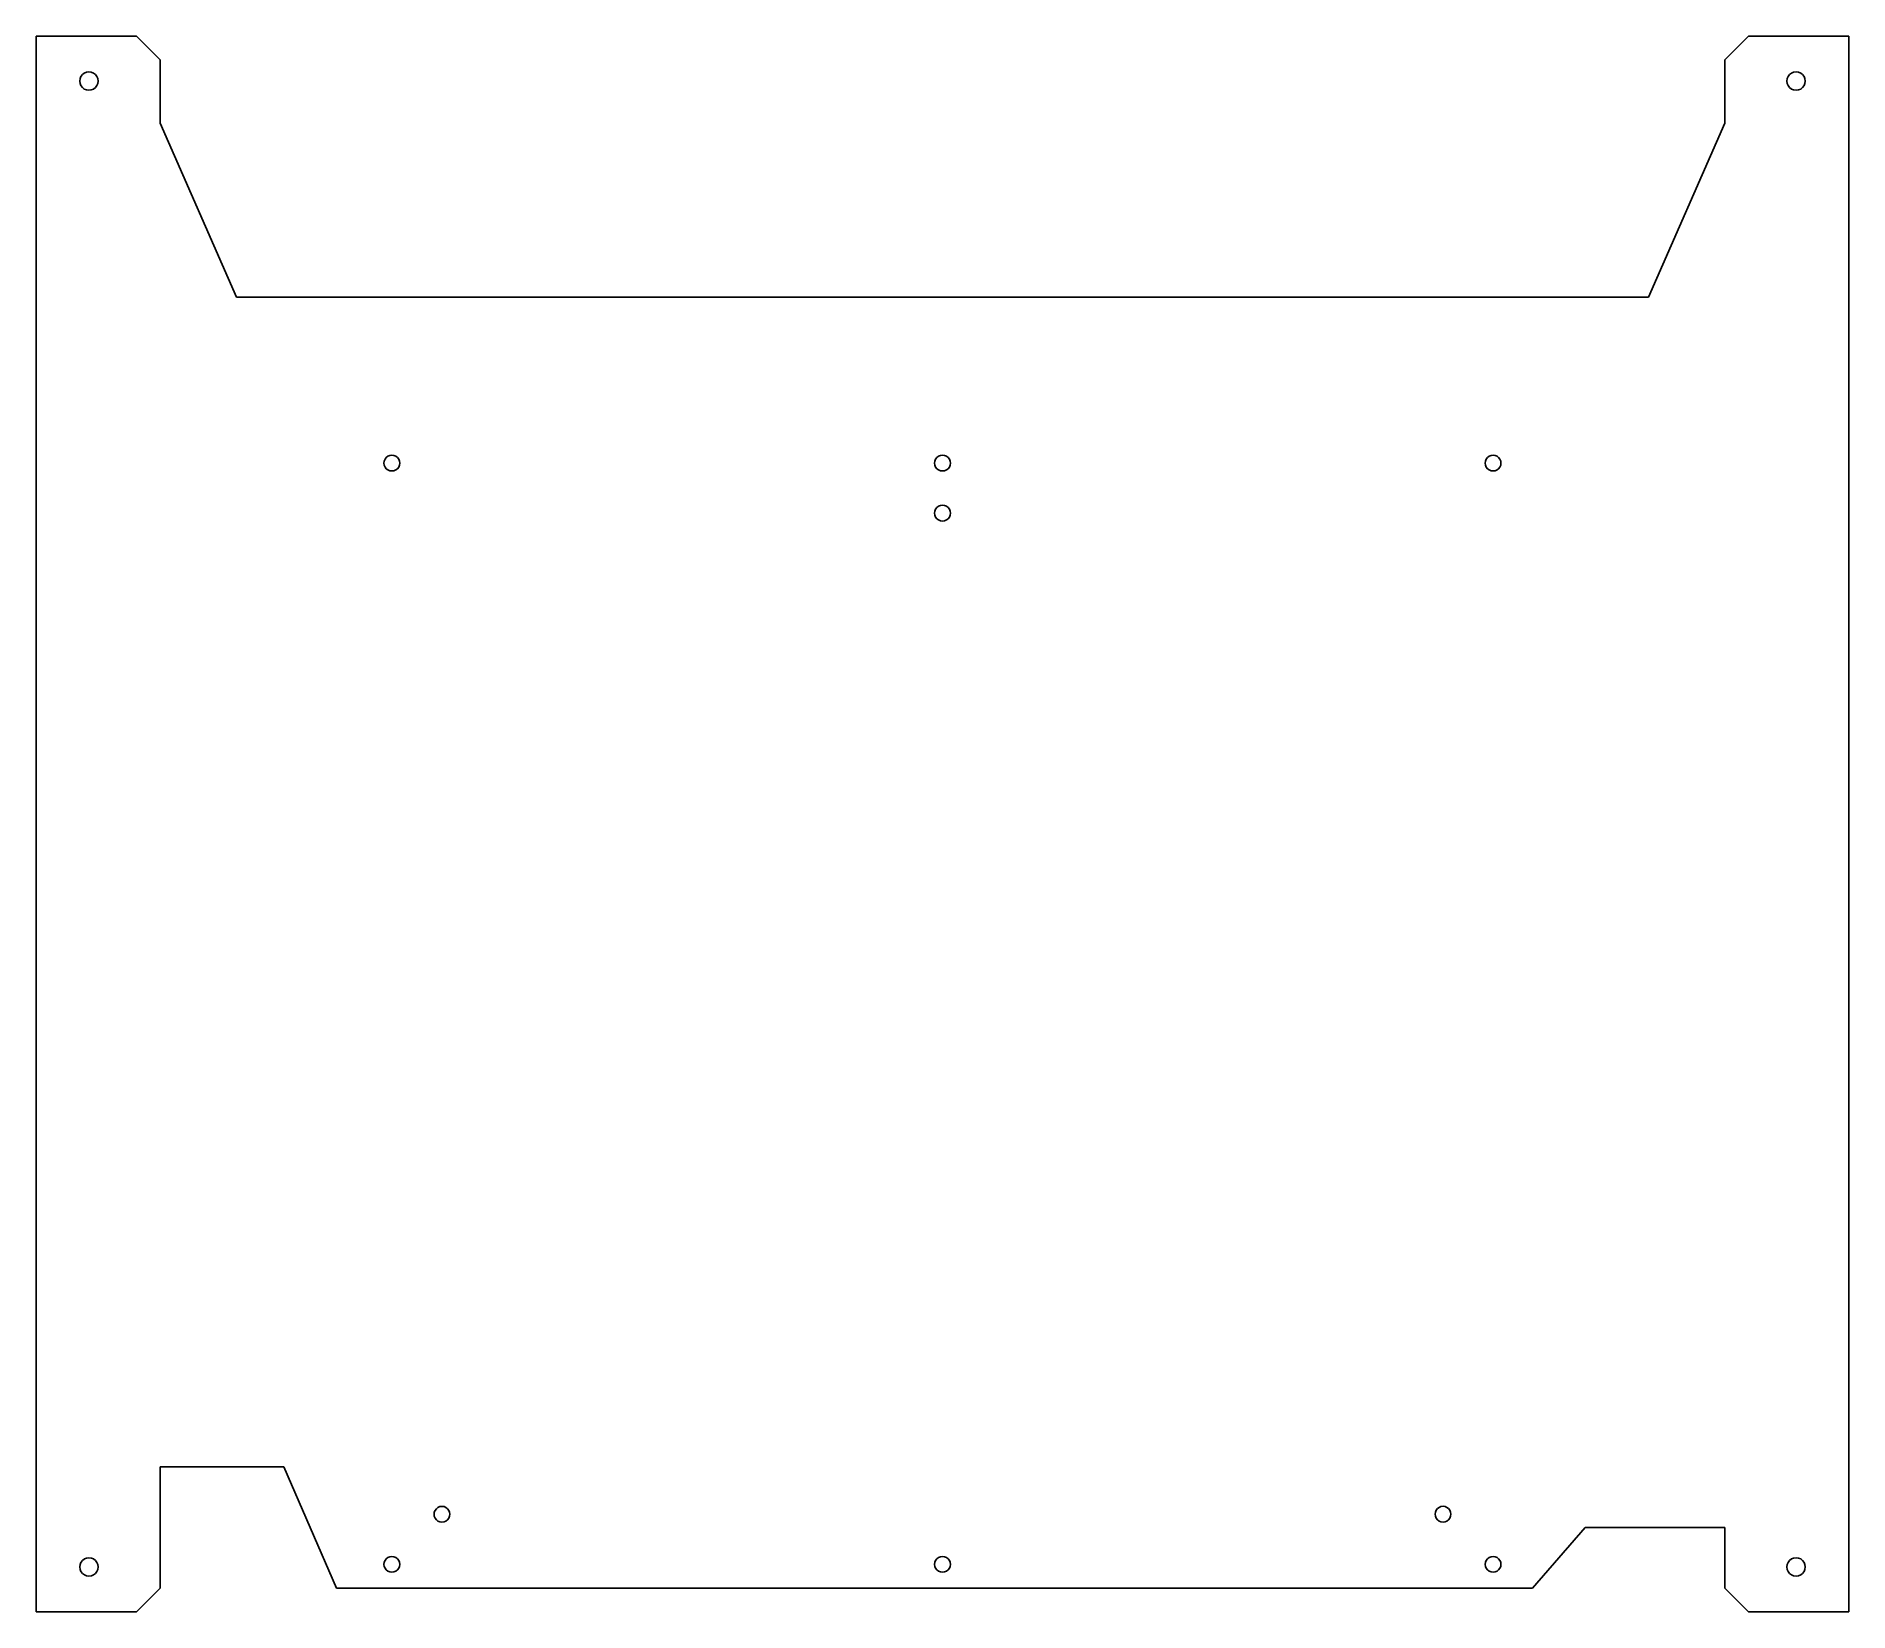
# Model space of a CAD drawing. Header units: metres. Extents: x 2376 to 2720, y -255 to 44.
import ezdxf

# ---------------------------------------------------------------- set-up
doc = ezdxf.new("R2010")
doc.units = ezdxf.units.M

msp = doc.modelspace()

# ---------------------------------------------------------------- linework, layer by layer
at = {"layer": 'GROUP0'}
for p, q in [((2376.08, 44.14, 0), (2395.08, 44.14, 0)), ((2376.08, -254.86, 0), (2376.08, 44.14, 0)), ((2395.08, 44.14, 0), (2399.58, 39.64, 0)), ((2701.08, 44.15, 0), (2696.58, 39.65, 0)), ((2701.08, 44.15, 0), (2720.08, 44.15, 0)), ((2720.08, 44.15, 0), (2720.09, -254.85, 0)), ((2399.58, 39.64, 0), (2399.58, 27.64, 0)), ((2696.58, 27.65, 0), (2696.58, 39.65, 0)), ((2384.33, 35.64, 0), (2384.39, 36.1, 0)), ((2384.39, 35.19, 0), (2384.33, 35.64, 0)), ((2384.39, 36.1, 0), (2384.56, 36.52, 0)), ((2384.56, 34.77, 0), (2384.39, 35.19, 0)), ((2384.56, 36.52, 0), (2384.84, 36.88, 0)), ((2384.84, 34.41, 0), (2384.56, 34.77, 0)), ((2384.84, 36.88, 0), (2385.2, 37.16, 0)), ((2385.2, 34.13, 0), (2384.84, 34.41, 0)), ((2385.2, 37.16, 0), (2385.63, 37.33, 0)), ((2385.63, 37.33, 0), (2386.08, 37.39, 0)), ((2386.08, 37.39, 0), (2386.53, 37.33, 0)), ((2386.53, 37.33, 0), (2386.95, 37.16, 0)), ((2386.95, 37.16, 0), (2387.32, 36.88, 0)), ((2387.32, 34.41, 0), (2386.95, 34.13, 0)), ((2387.32, 36.88, 0), (2387.6, 36.52, 0)), ((2387.6, 34.77, 0), (2387.32, 34.41, 0)), ((2387.6, 36.52, 0), (2387.77, 36.1, 0)), ((2387.77, 35.19, 0), (2387.6, 34.77, 0)), ((2387.77, 36.1, 0), (2387.83, 35.64, 0)), ((2387.83, 35.64, 0), (2387.77, 35.19, 0)), ((2708.33, 35.64, 0), (2708.39, 36.1, 0)), ((2708.39, 35.19, 0), (2708.33, 35.64, 0)), ((2708.39, 36.1, 0), (2708.57, 36.52, 0)), ((2708.57, 34.77, 0), (2708.39, 35.19, 0)), ((2708.57, 36.52, 0), (2708.84, 36.88, 0)), ((2708.84, 34.41, 0), (2708.57, 34.77, 0)), ((2708.84, 36.88, 0), (2709.21, 37.16, 0)), ((2709.21, 34.13, 0), (2708.84, 34.41, 0)), ((2709.21, 37.16, 0), (2709.63, 37.33, 0)), ((2709.63, 37.33, 0), (2710.08, 37.39, 0)), ((2710.08, 37.39, 0), (2710.54, 37.33, 0)), ((2710.54, 37.33, 0), (2710.96, 37.16, 0)), ((2710.96, 37.16, 0), (2711.32, 36.88, 0)), ((2711.32, 34.41, 0), (2710.96, 34.13, 0)), ((2711.32, 36.88, 0), (2711.6, 36.52, 0)), ((2711.6, 34.77, 0), (2711.32, 34.41, 0)), ((2711.6, 36.52, 0), (2711.77, 36.1, 0)), ((2711.77, 35.19, 0), (2711.6, 34.77, 0)), ((2711.77, 36.1, 0), (2711.83, 35.64, 0)), ((2711.83, 35.64, 0), (2711.77, 35.19, 0)), ((2385.63, 33.95, 0), (2385.2, 34.13, 0)), ((2386.08, 33.89, 0), (2385.63, 33.95, 0)), ((2386.53, 33.95, 0), (2386.08, 33.89, 0)), ((2386.95, 34.13, 0), (2386.53, 33.95, 0)), ((2709.63, 33.95, 0), (2709.21, 34.13, 0)), ((2710.08, 33.89, 0), (2709.63, 33.95, 0)), ((2710.54, 33.95, 0), (2710.08, 33.89, 0)), ((2710.96, 34.13, 0), (2710.54, 33.95, 0)), ((2399.58, 27.64, 0), (2414.08, -5.36, 0)), ((2682.08, -5.35, 0), (2696.58, 27.65, 0)), ((2414.08, -5.36, 0), (2682.08, -5.35, 0)), ((2546.63, -45.97, 0), (2546.58, -46.36, 0)), ((2546.58, -46.36, 0), (2546.63, -46.74, 0)), ((2546.78, -45.61, 0), (2546.63, -45.97, 0)), ((2546.63, -46.74, 0), (2546.78, -47.11, 0)), ((2547.02, -45.29, 0), (2546.78, -45.61, 0)), ((2546.78, -47.11, 0), (2547.02, -47.42, 0)), ((2547.33, -45.06, 0), (2547.02, -45.29, 0)), ((2547.02, -47.42, 0), (2547.33, -47.65, 0)), ((2547.69, -44.91, 0), (2547.33, -45.06, 0)), ((2547.33, -47.65, 0), (2547.69, -47.8, 0)), ((2548.08, -44.86, 0), (2547.69, -44.91, 0)), ((2547.69, -47.8, 0), (2548.08, -47.86, 0)), ((2548.47, -44.91, 0), (2548.08, -44.86, 0)), ((2548.08, -47.86, 0), (2548.47, -47.8, 0)), ((2548.83, -45.06, 0), (2548.47, -44.91, 0)), ((2548.47, -47.8, 0), (2548.83, -47.65, 0)), ((2549.14, -45.29, 0), (2548.83, -45.06, 0)), ((2548.83, -47.65, 0), (2549.14, -47.42, 0)), ((2549.38, -45.61, 0), (2549.14, -45.29, 0)), ((2549.14, -47.42, 0), (2549.38, -47.11, 0)), ((2549.53, -45.97, 0), (2549.38, -45.61, 0)), ((2549.38, -47.11, 0), (2549.53, -46.74, 0)), ((2549.58, -46.36, 0), (2549.53, -45.97, 0)), ((2549.53, -46.74, 0), (2549.58, -46.36, 0)), ((2423.08, -227.36, 0), (2399.58, -227.36, 0)), ((2399.58, -227.36, 0), (2399.58, -250.36, 0)), ((2423.08, -227.36, 0), (2433.08, -250.36, 0)), ((2451.63, -235.97, 0), (2451.58, -236.36, 0)), ((2451.58, -236.36, 0), (2451.63, -236.74, 0)), ((2451.78, -235.61, 0), (2451.63, -235.97, 0)), ((2451.63, -236.74, 0), (2451.78, -237.11, 0)), ((2452.02, -235.3, 0), (2451.78, -235.61, 0)), ((2451.78, -237.11, 0), (2452.02, -237.42, 0)), ((2452.33, -235.06, 0), (2452.02, -235.3, 0)), ((2452.69, -234.91, 0), (2452.33, -235.06, 0)), ((2453.08, -234.86, 0), (2452.69, -234.91, 0)), ((2453.47, -234.91, 0), (2453.08, -234.86, 0)), ((2453.83, -235.06, 0), (2453.47, -234.91, 0)), ((2454.14, -235.3, 0), (2453.83, -235.06, 0)), ((2454.38, -235.61, 0), (2454.14, -235.3, 0)), ((2454.14, -237.42, 0), (2454.38, -237.11, 0)), ((2454.53, -235.97, 0), (2454.38, -235.61, 0)), ((2454.38, -237.11, 0), (2454.53, -236.74, 0)), ((2454.58, -236.36, 0), (2454.53, -235.97, 0)), ((2454.53, -236.74, 0), (2454.58, -236.36, 0)), ((2641.63, -235.97, 0), (2641.58, -236.35, 0)), ((2641.58, -236.35, 0), (2641.63, -236.74, 0)), ((2641.78, -235.6, 0), (2641.63, -235.97, 0)), ((2641.63, -236.74, 0), (2641.78, -237.1, 0)), ((2642.02, -235.29, 0), (2641.78, -235.6, 0)), ((2641.78, -237.1, 0), (2642.02, -237.41, 0)), ((2642.33, -235.06, 0), (2642.02, -235.29, 0)), ((2642.69, -234.91, 0), (2642.33, -235.06, 0)), ((2643.08, -234.85, 0), (2642.69, -234.91, 0)), ((2643.47, -234.91, 0), (2643.08, -234.85, 0)), ((2643.83, -235.06, 0), (2643.47, -234.91, 0)), ((2644.14, -235.29, 0), (2643.83, -235.06, 0)), ((2644.38, -235.6, 0), (2644.14, -235.29, 0)), ((2644.14, -237.41, 0), (2644.38, -237.1, 0)), ((2644.53, -235.97, 0), (2644.38, -235.6, 0)), ((2644.38, -237.1, 0), (2644.53, -236.74, 0)), ((2644.58, -236.35, 0), (2644.53, -235.97, 0)), ((2644.53, -236.74, 0), (2644.58, -236.35, 0)), ((2452.02, -237.42, 0), (2452.33, -237.66, 0)), ((2452.33, -237.66, 0), (2452.69, -237.81, 0)), ((2452.69, -237.81, 0), (2453.08, -237.86, 0)), ((2453.08, -237.86, 0), (2453.47, -237.81, 0)), ((2453.47, -237.81, 0), (2453.83, -237.66, 0)), ((2453.83, -237.66, 0), (2454.14, -237.42, 0)), ((2642.02, -237.41, 0), (2642.33, -237.65, 0)), ((2642.33, -237.65, 0), (2642.69, -237.8, 0)), ((2642.69, -237.8, 0), (2643.08, -237.85, 0)), ((2643.08, -237.85, 0), (2643.47, -237.8, 0)), ((2643.47, -237.8, 0), (2643.83, -237.65, 0)), ((2643.83, -237.65, 0), (2644.14, -237.41, 0)), ((2670.08, -238.85, 0), (2660.08, -250.35, 0)), ((2696.59, -238.85, 0), (2670.08, -238.85, 0)), ((2696.59, -238.85, 0), (2696.59, -250.36, 0)), ((2384.33, -246.36, 0), (2384.39, -245.9, 0)), ((2384.39, -246.81), (2384.33, -246.36, 0)), ((2384.39, -245.9, 0), (2384.57, -245.48, 0)), ((2384.57, -247.23), (2384.39, -246.81)), ((2384.57, -245.48, 0), (2384.85, -245.12, 0)), ((2384.85, -247.59), (2384.57, -247.23)), ((2384.85, -245.12, 0), (2385.21, -244.84, 0)), ((2385.21, -247.87), (2384.85, -247.59)), ((2385.21, -244.84, 0), (2385.63, -244.67, 0)), ((2385.63, -244.67, 0), (2386.08, -244.61, 0)), ((2386.08, -244.61, 0), (2386.54, -244.67, 0)), ((2386.54, -244.67, 0), (2386.96, -244.84, 0)), ((2386.96, -244.84, 0), (2387.32, -245.12, 0)), ((2387.32, -247.59, 0), (2386.96, -247.87, 0)), ((2387.32, -245.12, 0), (2387.6, -245.48, 0)), ((2387.6, -247.23, 0), (2387.32, -247.59, 0)), ((2387.6, -245.48, 0), (2387.77, -245.9, 0)), ((2387.77, -246.81, 0), (2387.6, -247.23, 0)), ((2387.77, -245.9, 0), (2387.83, -246.36, 0)), ((2387.83, -246.36, 0), (2387.77, -246.81, 0)), ((2708.34, -246.36, 0), (2708.4, -245.9, 0)), ((2708.4, -246.81, 0), (2708.34, -246.36, 0)), ((2708.4, -245.9, 0), (2708.57, -245.48, 0)), ((2708.57, -247.23, 0), (2708.4, -246.81, 0)), ((2708.57, -245.48, 0), (2708.85, -245.12, 0)), ((2708.85, -247.59, 0), (2708.57, -247.23, 0)), ((2708.85, -245.12, 0), (2709.21, -244.84, 0)), ((2709.21, -247.87, 0), (2708.85, -247.59, 0)), ((2709.21, -244.84, 0), (2709.63, -244.66, 0)), ((2709.63, -244.66, 0), (2710.09, -244.61, 0)), ((2710.09, -244.61, 0), (2710.54, -244.66, 0)), ((2710.54, -244.66, 0), (2710.96, -244.84, 0)), ((2710.96, -244.84, 0), (2711.32, -245.12, 0)), ((2711.32, -247.59, 0), (2710.96, -247.87, 0)), ((2711.32, -245.12, 0), (2711.6, -245.48, 0)), ((2711.6, -247.23, 0), (2711.32, -247.59, 0)), ((2711.6, -245.48, 0), (2711.78, -245.9, 0)), ((2711.78, -246.81, 0), (2711.6, -247.23, 0)), ((2711.78, -245.9, 0), (2711.84, -246.36, 0)), ((2711.84, -246.36, 0), (2711.78, -246.81, 0)), ((2385.63, -248.05), (2385.21, -247.87)), ((2386.08, -248.11, 0), (2385.63, -248.05)), ((2386.54, -248.05, 0), (2386.08, -248.11, 0)), ((2386.96, -247.87, 0), (2386.54, -248.05, 0)), ((2395.08, -254.86, 0), (2399.58, -250.36, 0)), ((2660.08, -250.35, 0), (2433.08, -250.36, 0)), ((2696.59, -250.36, 0), (2701.09, -254.85, 0)), ((2709.63, -248.05, 0), (2709.21, -247.87, 0)), ((2710.09, -248.11, 0), (2709.63, -248.05, 0)), ((2710.54, -248.05, 0), (2710.09, -248.11, 0)), ((2710.96, -247.87, 0), (2710.54, -248.05, 0)), ((2395.08, -254.86, 0), (2376.08, -254.86, 0)), ((2720.09, -254.85, 0), (2701.09, -254.85, 0))]:
    msp.add_line(p, q, dxfattribs=at)
at = {"layer": 'GROUP1'}
for p, q in [((2442.08, -36.86, 0), (2442.13, -36.47, 0)), ((2442.13, -37.25, 0), (2442.08, -36.86, 0)), ((2442.13, -36.47, 0), (2442.28, -36.11, 0)), ((2442.28, -37.61, 0), (2442.13, -37.25, 0)), ((2442.28, -36.11, 0), (2442.52, -35.8, 0)), ((2442.52, -37.92, 0), (2442.28, -37.61, 0)), ((2442.52, -35.8, 0), (2442.83, -35.56, 0)), ((2442.83, -35.56, 0), (2443.19, -35.41, 0)), ((2443.19, -35.41, 0), (2443.58, -35.36, 0)), ((2443.58, -35.36, 0), (2443.97, -35.41, 0)), ((2443.97, -35.41, 0), (2444.33, -35.56, 0)), ((2444.33, -35.56, 0), (2444.64, -35.8, 0)), ((2444.64, -35.8, 0), (2444.88, -36.11, 0)), ((2444.88, -37.61, 0), (2444.64, -37.92, 0)), ((2444.88, -36.11, 0), (2445.03, -36.47, 0)), ((2445.03, -37.25, 0), (2444.88, -37.61, 0)), ((2445.03, -36.47, 0), (2445.08, -36.86, 0)), ((2445.08, -36.86, 0), (2445.03, -37.25, 0)), ((2546.63, -36.47, 0), (2546.58, -36.86, 0)), ((2546.58, -36.86, 0), (2546.63, -37.25, 0)), ((2546.78, -36.11, 0), (2546.63, -36.47, 0)), ((2546.63, -37.25, 0), (2546.78, -37.61, 0)), ((2547.02, -35.8, 0), (2546.78, -36.11, 0)), ((2546.78, -37.61, 0), (2547.02, -37.92, 0)), ((2547.33, -35.56, 0), (2547.02, -35.8, 0)), ((2547.69, -35.41, 0), (2547.33, -35.56, 0)), ((2548.08, -35.36, 0), (2547.69, -35.41, 0)), ((2548.47, -35.41, 0), (2548.08, -35.36, 0)), ((2548.83, -35.56, 0), (2548.47, -35.41, 0)), ((2549.14, -35.8, 0), (2548.83, -35.56, 0)), ((2549.38, -36.11, 0), (2549.14, -35.8, 0)), ((2549.14, -37.92, 0), (2549.38, -37.61, 0)), ((2549.53, -36.47, 0), (2549.38, -36.11, 0)), ((2549.38, -37.61, 0), (2549.53, -37.25, 0)), ((2549.58, -36.86, 0), (2549.53, -36.47, 0)), ((2549.53, -37.25, 0), (2549.58, -36.86, 0)), ((2651.08, -36.86, 0), (2651.13, -36.47, 0)), ((2651.13, -37.25, 0), (2651.08, -36.86, 0)), ((2651.13, -36.47, 0), (2651.28, -36.11, 0)), ((2651.28, -37.61, 0), (2651.13, -37.25, 0)), ((2651.28, -36.11, 0), (2651.52, -35.8, 0)), ((2651.52, -37.92, 0), (2651.28, -37.61, 0)), ((2651.52, -35.8, 0), (2651.83, -35.56, 0)), ((2651.83, -35.56, 0), (2652.19, -35.41, 0)), ((2652.19, -35.41, 0), (2652.58, -35.36, 0)), ((2652.58, -35.36, 0), (2652.97, -35.41, 0)), ((2652.97, -35.41, 0), (2653.33, -35.56, 0)), ((2653.33, -35.56, 0), (2653.64, -35.8, 0)), ((2653.64, -35.8, 0), (2653.88, -36.11, 0)), ((2653.88, -37.61, 0), (2653.64, -37.92, 0)), ((2653.88, -36.11, 0), (2654.03, -36.47, 0)), ((2654.03, -37.25, 0), (2653.88, -37.61, 0)), ((2654.03, -36.47, 0), (2654.08, -36.86, 0)), ((2654.08, -36.86, 0), (2654.03, -37.25, 0)), ((2442.83, -38.16, 0), (2442.52, -37.92, 0)), ((2443.19, -38.31, 0), (2442.83, -38.16, 0)), ((2443.58, -38.36, 0), (2443.19, -38.31, 0)), ((2443.97, -38.31, 0), (2443.58, -38.36, 0)), ((2444.33, -38.16, 0), (2443.97, -38.31, 0)), ((2444.64, -37.92, 0), (2444.33, -38.16, 0)), ((2547.02, -37.92, 0), (2547.33, -38.16, 0)), ((2547.33, -38.16, 0), (2547.69, -38.31, 0)), ((2547.69, -38.31, 0), (2548.08, -38.36, 0)), ((2548.08, -38.36, 0), (2548.47, -38.31, 0)), ((2548.47, -38.31, 0), (2548.83, -38.16, 0)), ((2548.83, -38.16, 0), (2549.14, -37.92, 0)), ((2651.83, -38.16, 0), (2651.52, -37.92, 0)), ((2652.19, -38.31, 0), (2651.83, -38.16, 0)), ((2652.58, -38.36, 0), (2652.19, -38.31, 0)), ((2652.97, -38.31, 0), (2652.58, -38.36, 0)), ((2653.33, -38.16, 0), (2652.97, -38.31, 0)), ((2653.64, -37.92, 0), (2653.33, -38.16, 0)), ((2442.08, -245.86, 0), (2442.13, -245.47, 0)), ((2442.13, -246.25, 0), (2442.08, -245.86, 0)), ((2442.13, -245.47, 0), (2442.28, -245.11, 0)), ((2442.28, -246.61, 0), (2442.13, -246.25, 0)), ((2442.28, -245.11, 0), (2442.52, -244.8, 0)), ((2442.52, -246.92, 0), (2442.28, -246.61, 0)), ((2442.52, -244.8, 0), (2442.83, -244.56, 0)), ((2442.83, -247.16, 0), (2442.52, -246.92, 0)), ((2442.83, -244.56, 0), (2443.19, -244.41, 0)), ((2443.19, -247.31, 0), (2442.83, -247.16, 0)), ((2443.19, -244.41, 0), (2443.58, -244.36, 0)), ((2443.58, -247.36, 0), (2443.19, -247.31, 0)), ((2443.58, -244.36, 0), (2443.97, -244.41, 0)), ((2443.97, -247.31, 0), (2443.58, -247.36, 0)), ((2443.97, -244.41, 0), (2444.33, -244.56, 0)), ((2444.33, -247.16, 0), (2443.97, -247.31, 0)), ((2444.33, -244.56, 0), (2444.64, -244.8, 0)), ((2444.64, -246.92, 0), (2444.33, -247.16, 0)), ((2444.64, -244.8, 0), (2444.88, -245.11, 0)), ((2444.88, -246.61, 0), (2444.64, -246.92, 0)), ((2444.88, -245.11, 0), (2445.03, -245.47, 0)), ((2445.03, -246.25, 0), (2444.88, -246.61, 0)), ((2445.03, -245.47, 0), (2445.08, -245.86, 0)), ((2445.08, -245.86, 0), (2445.03, -246.25, 0)), ((2546.58, -245.86, 0), (2546.63, -245.47, 0)), ((2546.63, -246.25, 0), (2546.58, -245.86, 0)), ((2546.63, -245.47, 0), (2546.78, -245.11, 0)), ((2546.78, -246.61, 0), (2546.63, -246.25, 0)), ((2546.78, -245.11, 0), (2547.02, -244.8, 0)), ((2547.02, -246.92, 0), (2546.78, -246.61, 0)), ((2547.02, -244.8, 0), (2547.33, -244.56, 0)), ((2547.33, -247.16, 0), (2547.02, -246.92, 0)), ((2547.33, -244.56, 0), (2547.69, -244.41, 0)), ((2547.69, -247.31, 0), (2547.33, -247.16, 0)), ((2547.69, -244.41, 0), (2548.08, -244.36, 0)), ((2548.08, -247.36, 0), (2547.69, -247.31, 0)), ((2548.08, -244.36, 0), (2548.47, -244.41, 0)), ((2548.47, -247.31, 0), (2548.08, -247.36, 0)), ((2548.47, -244.41, 0), (2548.83, -244.56, 0)), ((2548.83, -247.16, 0), (2548.47, -247.31, 0)), ((2548.83, -244.56, 0), (2549.14, -244.8, 0)), ((2549.14, -246.92, 0), (2548.83, -247.16, 0)), ((2549.14, -244.8, 0), (2549.38, -245.11, 0)), ((2549.38, -246.61, 0), (2549.14, -246.92, 0)), ((2549.38, -245.11, 0), (2549.53, -245.47, 0)), ((2549.53, -246.25, 0), (2549.38, -246.61, 0)), ((2549.53, -245.47, 0), (2549.58, -245.86, 0)), ((2549.58, -245.86, 0), (2549.53, -246.25, 0)), ((2651.13, -245.47, 0), (2651.08, -245.86, 0)), ((2651.08, -245.86, 0), (2651.13, -246.25, 0)), ((2651.28, -245.11, 0), (2651.13, -245.47, 0)), ((2651.13, -246.25, 0), (2651.28, -246.61, 0)), ((2651.52, -244.8, 0), (2651.28, -245.11, 0)), ((2651.28, -246.61, 0), (2651.52, -246.92, 0)), ((2651.83, -244.56, 0), (2651.52, -244.8, 0)), ((2651.52, -246.92, 0), (2651.83, -247.16, 0)), ((2652.19, -244.41, 0), (2651.83, -244.56, 0)), ((2651.83, -247.16, 0), (2652.19, -247.31, 0)), ((2652.58, -244.36, 0), (2652.19, -244.41, 0)), ((2652.19, -247.31, 0), (2652.58, -247.36, 0)), ((2652.97, -244.41, 0), (2652.58, -244.36, 0)), ((2652.58, -247.36, 0), (2652.97, -247.31, 0)), ((2653.33, -244.56, 0), (2652.97, -244.41, 0)), ((2652.97, -247.31, 0), (2653.33, -247.16, 0)), ((2653.64, -244.8, 0), (2653.33, -244.56, 0)), ((2653.33, -247.16, 0), (2653.64, -246.92, 0)), ((2653.88, -245.11, 0), (2653.64, -244.8, 0)), ((2653.64, -246.92, 0), (2653.88, -246.61, 0)), ((2654.03, -245.47, 0), (2653.88, -245.11, 0)), ((2653.88, -246.61, 0), (2654.03, -246.25, 0)), ((2654.08, -245.86, 0), (2654.03, -245.47, 0)), ((2654.03, -246.25, 0), (2654.08, -245.86, 0))]:
    msp.add_line(p, q, dxfattribs=at)

doc.saveas('drawing.dxf')
